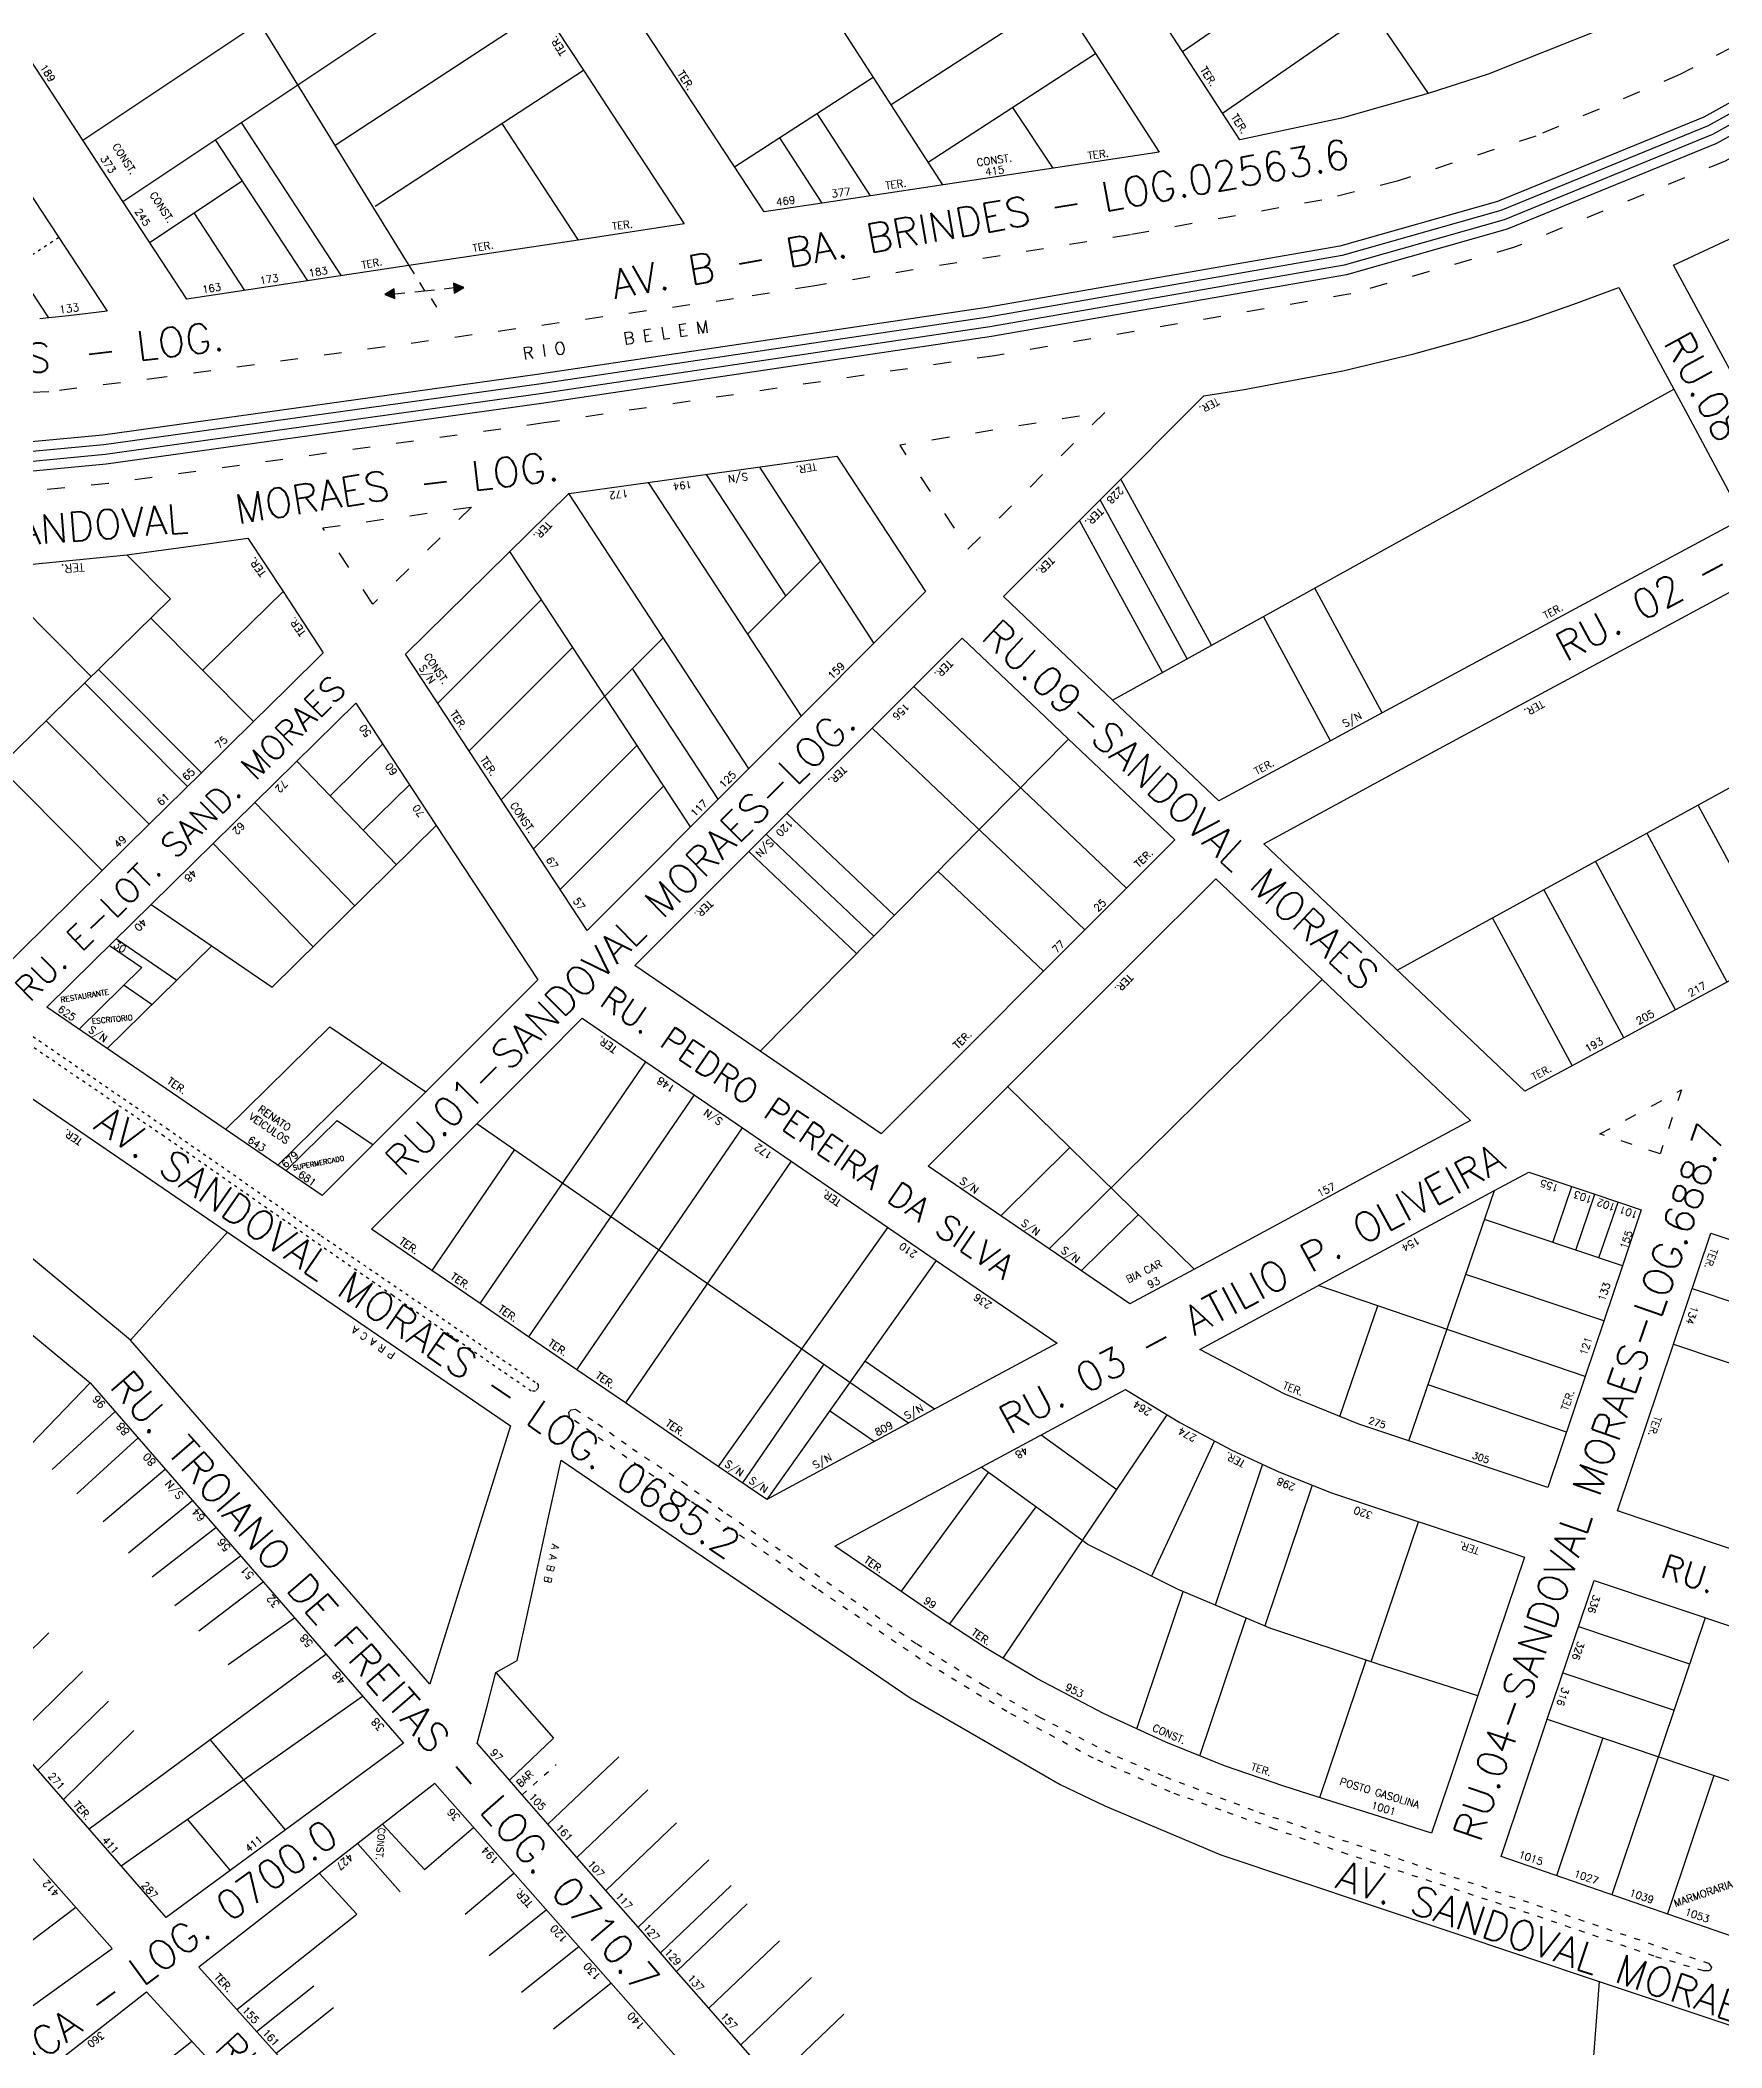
# Model space of a CAD drawing. Extents: x 714896 to 749292, y 8417558 to 8447149.
# Drawn here: x 740052.2 to 740396.4, y 8425195.8 to 8425606.8 of the extents above; entities that cross this region are included whole.
import ezdxf

# ---------------------------------------------------------------- set-up
doc = ezdxf.new("R2010")
doc.units = 0
doc.header["$MEASUREMENT"] = 0
doc.linetypes.add('ACAD_ISO03W100', pattern=[30, 12, -18])
for name, color, linetype in [('LOTE', 7, 'CONTINUOUS'), ('NUM-PORTA', 7, 'CONTINUOUS'), ('QUADRA', 6, 'CONTINUOUS'), ('REFERENCIA', 7, 'CONTINUOUS'), ('TEXTO', 7, 'CONTINUOUS'), ('TEXTODERUA', 3, 'CONTINUOUS')]:
    doc.layers.add(name, color=color, linetype=linetype)
doc.styles.add('ROMANS', font='ROMANS.SHX', dxfattribs={"height": 1.5})

msp = doc.modelspace()

# ---------------------------------------------------------------- hatches: boundary and pattern name
at = {"layer": 'LOTE'}
for points in [[(740122.75, 8425554.76), (740124.84, 8425553.89), (740124.69, 8425555.91)], [(740138.91, 8425556.18), (740136.82, 8425557.04), (740136.96, 8425555.03)]]:
    msp.add_hatch(color=7, dxfattribs=at).paths.add_polyline_path(points)

# ---------------------------------------------------------------- linework, layer by layer
at = {"layer": 'LOTE', "color": 7}
for p, q in [((740249.66, 8425722.74), (740336.33, 8425595.87, 513.72)), ((740286.03, 8425604.48, 513.72), (740347.41, 8425646.85, 513.72)), ((740294.18, 8425591.89, 513.72), (740355.58, 8425634.27, 513.72)), ((740251.21, 8425593.02, 512.49), (740259.47, 8425580.58, 512.71)), ((740127.7, 8425560.66, 514.1), (740128.77, 8425558.94, 514.1)), ((740129.84, 8425557.23, 514.1), (740130.91, 8425555.51, 514.1)), ((740124.88, 8425554.88, 514.1), (740126.89, 8425555.09, 514.1)), ((740128.9, 8425555.3, 514.1), (740130.91, 8425555.51, 514.1)), ((740130.91, 8425555.51, 514.1), (740132.93, 8425555.72, 514.1)), ((740132.25, 8425553.9, 514.1), (740133.32, 8425552.18, 514.1)), ((740134.94, 8425555.93, 514.1), (740136.95, 8425556.15, 514.1)), ((740035.23, 8425303.65, 514.77), (740062.44, 8425331.97, 515.38)), ((740054.7, 8425314.24, 515.07), (740067.57, 8425326.07, 515.19)), ((740059.7, 8425309.24, 515.04), (740072.27, 8425320.66, 515.19)), ((740065.15, 8425303.59, 515.01), (740077.83, 8425314.27, 515.19)), ((740070.31, 8425297.17, 514.97), (740083.39, 8425307.87, 515.19)), ((740075.16, 8425292.26, 514.95), (740088.18, 8425302.35, 515.19)), ((740079.81, 8425286.37, 514.92), (740093.26, 8425296.51, 515.19)), ((740084.7, 8425281.18, 514.9), (740097.87, 8425291.21, 515.19)), ((740090.73, 8425274.27, 514.87), (740104.29, 8425283.82, 515.19)), ((740054.02, 8425280.77, 514.69), (740039.62, 8425266.62, 514.27)), ((740062.26, 8425240.63, 514.27), (740110.71, 8425276.43, 515.19)), ((740060.92, 8425272.85, 514.69), (740046.52, 8425258.7, 514.27)), ((740066.18, 8425266.81, 514.69), (740051.78, 8425252.67, 514.27)), ((740068.83, 8425233.09, 514.27), (740118.19, 8425267.83, 515.19)), ((740071.4, 8425260.81, 514.69), (740057.01, 8425246.66, 514.27)), ((740102.42, 8425240.46, 514.47), (740087.01, 8425258.92, 514.69)), ((740091.14, 8425232.16, 514.47), (740082.39, 8425242.64, 514.6)), ((740122.38, 8425241.55, 524.12), (740130.92, 8425232.31, 524)), ((740130.92, 8425232.31, 524), (740140.89, 8425240.91, 527.21)), ((740125.94, 8425227.78, 523.29), (740117.24, 8425237.56, 524.09)), ((740117.03, 8425223.21, 514.32), (740109.4, 8425231.48, 524.07)), ((740139.19, 8425223.16, 523.94), (740149.14, 8425231.57, 527.21)), ((740036.08, 8425206.92), (740059.5, 8425224.59, 513.27)), ((740060.01, 8425178.95, 515.17), (740083.21, 8425197.09, 515.17))]:
    msp.add_line(p, q, dxfattribs=at)
at = {"layer": 'LOTE', "color": 7, "linetype": 'ACAD_ISO03W100', "ltscale": 0.1}
msp.add_line((740150.9, 8425247.62), (740157.84, 8425253.81), dxfattribs=at)
at = {"layer": 'LOTE', "color": 7, "linetype": 'ACAD_ISO03W100', "ltscale": 0.3}
for points in [[(740784.81, 8425886.38), (740760.74, 8425888.37), (740747.57, 8425887.49), (740733.57, 8425883.45), (740718.66, 8425874.76), (740641.66, 8425798.47), (740540.94, 8425697.74), (740476.1, 8425634.19), (740454.77, 8425617.08), (740431.53, 8425601.18), (740397.08, 8425582.04), (740353.8, 8425564.34), (740320.47, 8425554.88), (740247.56, 8425542.21), (740155.41, 8425528.44), (740066.22, 8425516.02), (740050.29, 8425514.51), (740030.83, 8425514.15), (740005.73, 8425516.08), (739984.78, 8425519.82), (739921.14, 8425534.18)], [(740406.41, 8425609.5), (740387.82, 8425599.78), (740358.36, 8425587.17), (740329.95, 8425577.94), (740314.57, 8425574.05), (740275.35, 8425566.98), (740210.36, 8425556.45), (740194.14, 8425553.82), (740077.62, 8425537.79), (740054.01, 8425534.83), (740033.43, 8425534.1)]]:
    msp.add_lwpolyline(points, dxfattribs=at)
at = {"layer": 'LOTE', "color": 7, "elevation": 512.71, "flags": 128}
for points in [[(740236.97, 8425577.18), (740173.33, 8425675.84)], [(740226.37, 8425593.6), (740260.63, 8425615.8)], [(740233.96, 8425581.84), (740268.22, 8425604.04)], [(740194.35, 8425580.84), (740222.74, 8425599.24)], [(740222.14, 8425574.94), (740211.26, 8425591.8)], [(740212.25, 8425573.44), (740203.6, 8425586.84)]]:
    msp.add_lwpolyline(points, dxfattribs=at)
at = {"layer": 'LOTE', "color": 7, "linetype": 'CONTINUOUS', "flags": 128}
for points, elevation in [([(740065.8, 8425661.17), (740127.7, 8425560.66)], 514.1), ([(740060.96, 8425586.32), (740138.72, 8425638.26)], 514.1), ([(740069.16, 8425573.76), (740146.95, 8425625.72)], 514.1), ([(740112.59, 8425585.33), (740155.18, 8425613.18)], 514.1), ([(740120.82, 8425572.79), (740163.41, 8425600.64)], 514.1), ([(740088.07, 8425586.39), (740106.93, 8425557.52)], 514.1), ([(740093.36, 8425589.93), (740113.86, 8425558.57)], 514.1), ([(740146.73, 8425589.73), (740162.31, 8425565.89)], 514.1), ([(740074.63, 8425565.39), (740093.54, 8425578.02)], 514.1), ([(740053.99, 8425549.94), (740039.33, 8425572.17)], 510.27), ([(740083.71, 8425571.45), (740094.08, 8425555.58)], 514.1), ([(740271.7, 8425471.73), (740386.58, 8425535.33)], 514.1), ([(740291.99, 8425482.96), (740273.41, 8425516.95)], 514.1), ([(740286.95, 8425480.17), (740269.17, 8425512.7)], 514.1), ([(740281.92, 8425477.38), (740264.93, 8425508.46)], 514.1), ([(740326.86, 8425469.08), (740313.09, 8425494.64)], 514.1), ([(740316.3, 8425463.38), (740302.59, 8425488.83)], 514.1), ([(740274.55, 8425433.18), (740231.01, 8425474.49)], 514.1), ([(740329.96, 8425416.45), (740423.1, 8425467.55)], 514.1), ([(740111.55, 8425452.13), (740122.34, 8425462.75)], 514.1), ([(740199.58, 8425399.85), (740262.68, 8425463.74)], 514.1), ([(740266.07, 8425424.69), (740222.53, 8425466)], 514.1), ([(740104.73, 8425459.19), (740125.17, 8425438.02)], 514.1), ([(740118.36, 8425445.08), (740127.82, 8425454.39)], 514.1), ([(740096.18, 8425450.77), (740116.62, 8425429.6)], 514.1), ([(740227.06, 8425427.63), (740205.05, 8425448.5)], 514.1), ([(740408.05, 8425419.68), (740391.66, 8425450.09)], 514.1), ([(740087.63, 8425442.35), (740108.07, 8425421.18)], 514.1), ([(740099.71, 8425412.96), (740133.31, 8425446.03)], 514.1), ([(740222.82, 8425423.38), (740200.81, 8425444.26)], 514.1), ([(740397.49, 8425413.99), (740381.1, 8425444.4)], 514.1), ([(740219.31, 8425419.82), (740197.28, 8425440.72)], 514.1), ([(740386.92, 8425408.29), (740370.54, 8425438.71)], 514.1), ([(740257.59, 8425416.2), (740235.98, 8425436.7)], 514.1), ([(740074.97, 8425429.88), (740099.71, 8425412.96)], 514.1), ([(740376.36, 8425402.6), (740360.01, 8425432.94)], 514.1), ([(740365.76, 8425396.89), (740349.46, 8425427.15)], 514.1), ([(740067.84, 8425422.87), (740080.22, 8425414.4)], 514.1), ([(740065.97, 8425400.37), (740087.35, 8425421.42)], 514.1), ([(740066.42, 8425421.47), (740073.02, 8425416.95)], 514.1), ([(740060.34, 8425404.47), (740073.02, 8425416.95)], 514.1), ([(740069.39, 8425413.38), (740075.17, 8425409.42)], 514.1), ([(740258.72, 8425359.4), (740314.58, 8425414.5)], 514.1), ([(740090.15, 8425383.83), (740111.48, 8425404.84)], 514.1), ([(740111.48, 8425404.84), (740131.16, 8425391.51)], 514.1), ([(740100.88, 8425376.49), (740122.26, 8425397.54)], 514.1), ([(740142.29, 8425348.17), (740176.19, 8425397.67)], 514.1), ([(740186.1, 8425390.9), (740152.2, 8425341.39)], 514.1), ([(740288.43, 8425355.22), (740250.23, 8425392.59)], 514.1), ([(740102.53, 8425375.36), (740113.01, 8425385.68)], 514.1), ([(740113.01, 8425385.68), (740120.36, 8425380.7)], 514.1), ([(740229.97, 8425323.72), (740141.6, 8425384.99)], 514.1), ([(740162.1, 8425334.62), (740196, 8425384.12)], 514.1), ([(740149.34, 8425379.69), (740132.39, 8425354.94)], 514.1), ([(740205.91, 8425377.35), (740172.01, 8425327.84)], 514.1), ([(740248.82, 8425366.17), (740262.97, 8425380.13)], 514.1), ([(740332.37, 8425320.06), (740349.9, 8425371.31)], 514.1), ([(740361.79, 8425360.7), (740365.71, 8425372.16)], 514.1), ([(740366.53, 8425359.11), (740370.45, 8425370.57)], 514.1), ([(740371.27, 8425357.52), (740375.19, 8425368.97)], 514.1), ([(740265.32, 8425354.88), (740277, 8425366.4)], 514.1), ([(740376.07, 8425355.9), (740347.81, 8425365.39)], 514.1), ([(740225.72, 8425363.8), (740191.02, 8425314.84)], 514.1), ([(740235.62, 8425357.02), (740200.92, 8425308.07)], 514.1), ([(740368.46, 8425333.26), (740313.81, 8425351.86)], 514.1), ([(740372.28, 8425344.63), (740344.02, 8425354.12)], 514.1), ([(740318.24, 8425325.08), (740325.98, 8425347.71)], 514.1), ([(740390.32, 8425351.23), (740418.76, 8425341.68)], 514.1), ([(740386.5, 8425339.86), (740414.94, 8425330.31)], 514.1), ([(740212.61, 8425335.76), (740195.97, 8425311.45)], 514.1), ([(740235.25, 8425326.57), (740220.98, 8425336.37)], 514.1), ([(740364.63, 8425321.88), (740336.29, 8425331.53)], 514.1), ([(740222.93, 8425319.92), (740213.78, 8425326.21)], 514.1), ([(740249.31, 8425275.57), (740282.92, 8425325.4)], 514.1), ([(740257.11, 8425321.3), (740272.6, 8425310.11)], 514.1), ([(740292.57, 8425320.08), (740279.69, 8425292.38)], 514.1), ([(740346.47, 8425267.86), (740326.04, 8425274.38), (740304.09, 8425281.67), (740285.17, 8425289.66), (740266.67, 8425298.84), (740244.79, 8425314.66)], 514.1), ([(740302.43, 8425315.28), (740292.74, 8425286.46)], 514.1), ([(740246.27, 8425313.59), (740228.43, 8425289.3)], 514.1), ([(740312.57, 8425311.02), (740302.88, 8425282.18)], 514.1), ([(740255.99, 8425306.56), (740238.37, 8425282.59)], 514.1), ([(740324.66, 8425274.84), (740334.31, 8425303.53)], 514.1), ([(740276.7, 8425261.1), (740286.16, 8425289.24)], 514.1), ([(740289.6, 8425255.58), (740299.08, 8425283.79)], 514.1), ([(740367.06, 8425282.04), (740389.81, 8425274.4)], 514.1), ([(740393, 8425283.88), (740373.93, 8425227.14)], 514.1), ([(740314.16, 8425247.05), (740323.61, 8425275.16)], 514.1), ([(740363.87, 8425272.56), (740386.63, 8425264.92)], 514.1), ([(740360.69, 8425263.08), (740406.18, 8425247.75)], 514.1), ([(740372.06, 8425259.25), (740362.58, 8425231.05)], 514.1), ([(740394.8, 8425251.58), (740385.27, 8425223.23)], 514.1), ([(740092.51, 8425203.65), (740117.03, 8425223.21)], 514.32), ([(740144.1, 8425214.7), (740155.82, 8425224.05)], 527.21), ([(740150.73, 8425207.22), (740162.46, 8425216.57)], 527.21), ([(740096.51, 8425199.18), (740108.24, 8425208.54)], 514.32), ([(740157.31, 8425199.68), (740169.03, 8425209.03)], 527.21), ([(740100.52, 8425194.71), (740112.25, 8425204.07)], 514.32)]:
    msp.add_lwpolyline(points, dxfattribs=dict(at, elevation=elevation))
at = {"layer": 'LOTE', "color": 7, "linetype": 'ACAD_ISO03W100', "ltscale": 0.05, "elevation": 510.27}
msp.add_lwpolyline([(740056.06, 8425566.39), (740047.03, 8425560.48)], dxfattribs=at)
at = {"layer": 'LOTE', "color": 7, "elevation": 514.1}
for points in [[(740124.84, 8425553.89), (740124.69, 8425555.91), (740122.75, 8425554.76), (740124.84, 8425553.89)], [(740136.82, 8425557.04), (740136.96, 8425555.03), (740138.91, 8425556.18), (740136.82, 8425557.04)]]:
    msp.add_lwpolyline(points, close=True, dxfattribs=at)
at = {"layer": 'LOTE', "color": 7, "linetype": 'ACAD_ISO03W100', "ltscale": 0.3, "elevation": 514.1, "flags": 128}
msp.add_lwpolyline([(740242.12, 8425502.59), (740270.18, 8425530.69), (740228.15, 8425523.87), (740242.12, 8425502.59)], dxfattribs=at)
at = {"layer": 'LOTE', "color": 7, "elevation": 514.1}
for points in [[(740176.64, 8425516.25), (740208.01, 8425468.45)], [(740188.53, 8425517.91), (740204.86, 8425493.02)], [(740199.42, 8425519.42), (740222.86, 8425483.31)], [(740197.36, 8425457.59), (740160.41, 8425513.99)], [(740185.36, 8425445.77), (740148.36, 8425502.14)], [(740197.03, 8425485.18), (740211.95, 8425500.12)], [(740133.61, 8425471.1), (740154.81, 8425492.32)], [(740146.6, 8425451.3), (740179.74, 8425484.48)], [(740140.02, 8425461.33), (740161.22, 8425482.56)], [(740191.01, 8425451.43), (740173.47, 8425478.2)], [(740153.18, 8425441.27), (740174.39, 8425462.49)], [(740158.67, 8425432.91), (740179.87, 8425454.13)]]:
    msp.add_lwpolyline(points, dxfattribs=at)
at = {"layer": 'LOTE', "color": 7, "linetype": 'ACAD_ISO03W100', "ltscale": 0.3}
msp.add_lwpolyline([(740140.48, 8425511.22), (740120.31, 8425491.36), (740110.05, 8425506.98), (740140.48, 8425511.22)], close=True, dxfattribs=at)
at = {"layer": 'LOTE', "color": 7}
for points in [[(740064.93, 8425436.85), (740000.52, 8425501.69)], [(740078.91, 8425492.43), (740069.97, 8425501.42)], [(740062.68, 8425476.53), (740040.07, 8425499.29)], [(740019.21, 8425433.93), (740078.91, 8425492.43)], [(740085.49, 8425477.82), (740101.93, 8425493.91)], [(740095.91, 8425467.34), (740074.89, 8425488.49)], [(740082.37, 8425454.01), (740061.35, 8425475.16)], [(740085.22, 8425456.81), (740064.2, 8425477.97)], [(740074.53, 8425446.29), (740053.48, 8425467.48)], [(740145.47, 8425272.68), (740157.26, 8425259.21)], [(740148.27, 8425250.63), (740157.26, 8425259.21)], [(740156.16, 8425241.6), (740170.64, 8425255.42)], [(740162.08, 8425234.82), (740176.57, 8425248.64)], [(740168.01, 8425228.04), (740182.49, 8425241.86)], [(740174.59, 8425220.51), (740189.07, 8425234.33)], [(740179.19, 8425215.24), (740193.67, 8425229.06)], [(740182.48, 8425211.47), (740196.96, 8425225.29)], [(740189.06, 8425203.94), (740203.54, 8425217.76)], [(740195.64, 8425196.41), (740210.12, 8425210.23)], [(740371.3, 8425209.38), (740365.44, 8425131.98)], [(740202.22, 8425188.88), (740216.7, 8425202.7)]]:
    msp.add_lwpolyline(points, dxfattribs=at)
at = {"layer": 'LOTE', "color": 7, "linetype": 'ACAD_ISO03W100', "ltscale": 0.05, "elevation": 514.6}
msp.add_lwpolyline([(740152.72, 8425330.24), (740135.92, 8425341.83), (740124.4, 8425349.8), (740102.32, 8425365.12), (740077.53, 8425382.44), (740046.67, 8425403.46), (740046.27, 8425404.31), (740046.38, 8425405.14), (740047.04, 8425405.41), (740078.23, 8425383.99), (740109.74, 8425362.07), (740153.86, 8425331.89), (740154.17, 8425331.54), (740154.14, 8425330.88), (740153.6, 8425330.26), (740152.72, 8425330.24)], close=True, dxfattribs=at)
at = {"layer": 'LOTE', "color": 7, "linetype": 'ACAD_ISO03W100', "ltscale": 0.2, "elevation": 514.1}
msp.add_lwpolyline([(740371.42, 8425382.9), (740388.18, 8425391.93), (740383.78, 8425378.85), (740371.42, 8425382.9)], close=True, dxfattribs=at)
at = {"layer": 'LOTE', "color": 7, "linetype": 'CONTINUOUS', "flags": 128}
msp.add_lwpolyline([(740090.56, 8425362.78), (740070.69, 8425340.72)], dxfattribs=at)
at = {"layer": 'LOTE', "color": 7, "linetype": 'ACAD_ISO03W100', "ltscale": 0.1, "elevation": 516.57}
msp.add_lwpolyline([(740392.67, 8425211.56), (740382.53, 8425214.58), (740357.01, 8425223.32), (740328.46, 8425232.63), (740319.71, 8425235.47), (740304.88, 8425240.6), (740293.92, 8425244.46), (740283.53, 8425248.2), (740267.8, 8425255.09), (740250.05, 8425264.66), (740232.35, 8425275.38), (740211.15, 8425289.81), (740185.26, 8425307.76), (740174.75, 8425314.85), (740160.59, 8425324.98), (740160.41, 8425325.94), (740160.92, 8425326.42), (740161.79, 8425326.53), (740166.33, 8425323.59), (740173.44, 8425318.47), (740183.71, 8425311.67), (740192.78, 8425305.12), (740208.28, 8425294.59), (740231.63, 8425278.53), (740245.39, 8425270), (740256.75, 8425263.49), (740272.65, 8425255.44), (740282.54, 8425251.28), (740301.69, 8425244.02), (740347.21, 8425228.89), (740393.65, 8425213.14), (740394.29, 8425212.33), (740394.07, 8425211.82), (740393.65, 8425211.56), (740392.67, 8425211.56)], close=True, dxfattribs=at)
at = {"layer": 'QUADRA', "color": 6, "linetype": 'CONTINUOUS'}
for points, elevation in [([(740212.25, 8425573.44), (740200.38, 8425571.65), (740126.07, 8425684.87), (740127.6, 8425685.73), (740129.03, 8425687.36), (740129.73, 8425689.22), (740129.66, 8425691.7), (740187.72, 8425706.77), (740188.7, 8425705.71), (740192.62, 8425703.09), (740196.94, 8425701.49), (740201.11, 8425700.92), (740205.49, 8425701.28), (740281.23, 8425583.87), (740212.25, 8425573.44)], 512.71), ([(740109.96, 8425370.28), (740065.97, 8425400.37), (740053.59, 8425408.84), (740063.1, 8425418.2), (740074.97, 8425429.88), (740096.18, 8425450.77), (740116.85, 8425471.11), (740133.31, 8425446.03), (740154.05, 8425414.43), (740132.71, 8425393.06), (740109.96, 8425370.28)], 514.1)]:
    msp.add_lwpolyline(points, close=True, dxfattribs=dict(at, elevation=elevation))
at = {"layer": 'QUADRA', "linetype": 'CONTINUOUS', "elevation": 514.1}
for points in [[(740521.18, 8425573.79), (740507.97, 8425566.67), (740477.23, 8425550.1), (740450.4, 8425535.65), (740429.77, 8425524.53), (740411.37, 8425514.62), (740401.27, 8425533.37), (740397.14, 8425541.03), (740386.52, 8425560.75), (740409.44, 8425571.44), (740423.92, 8425579.19), (740436.4, 8425586.55), (740448.41, 8425594.25), (740458.61, 8425601.31), (740468.31, 8425608.5), (740480.93, 8425618.61), (740494.62, 8425630.63), (740502.08, 8425614.66), (740508.48, 8425600.97), (740521.18, 8425573.79)], [(740400.81, 8425508.92), (740376.88, 8425496.03), (740326.86, 8425469.08), (740316.3, 8425463.38), (740293.46, 8425451.08), (740271.7, 8425471.73), (740260.98, 8425481.89), (740249.39, 8425492.89), (740269.17, 8425512.7), (740290.42, 8425533.97), (740298.63, 8425535.3), (740318.86, 8425539.14), (740333.39, 8425542.62), (740345.2, 8425545.9), (740356.74, 8425549.5), (740365.93, 8425552.67), (740375.34, 8425556.19), (740386.58, 8425535.33), (740390.86, 8425527.38), (740400.81, 8425508.92)], [(740439.71, 8425436.74), (740421.63, 8425426.99), (740403.05, 8425416.98), (740386.92, 8425408.29), (740366.36, 8425397.21), (740356.08, 8425391.67), (740338.61, 8425408.24), (740321.72, 8425424.27), (740302.7, 8425442.32), (740329.12, 8425456.66), (740355.1, 8425470.66), (740384.63, 8425486.58), (740406.5, 8425498.36), (740423.1, 8425467.55), (740432.82, 8425449.53), (740439.71, 8425436.74)], [(740224.34, 8425382.91), (740199.58, 8425399.85), (740186.61, 8425408.72), (740173.96, 8425417.37), (740197.28, 8425440.72), (740222.53, 8425466), (740240.9, 8425484.4), (740256.53, 8425469.57), (740262.68, 8425463.74), (740284.45, 8425443.09), (740274.55, 8425433.18), (740257.59, 8425416.2), (740242.63, 8425401.23), (740224.34, 8425382.91)], [(740275.23, 8425348.11), (740258.72, 8425359.4), (740233.96, 8425376.33), (740254.24, 8425396.6), (740276.41, 8425418.76), (740292.82, 8425435.15), (740314.58, 8425414.5), (740329.88, 8425399.98), (740344.96, 8425385.68), (740324.21, 8425374.5), (740299.38, 8425361.12), (740275.23, 8425348.11)], [(740200.92, 8425308.07), (740191.02, 8425314.84), (740183.52, 8425319.97), (740172.01, 8425327.84), (740162.1, 8425334.62), (740152.2, 8425341.39), (740142.29, 8425348.17), (740132.39, 8425354.94), (740120.03, 8425363.39), (740131.97, 8425375.34), (740141.6, 8425384.99), (740155.01, 8425398.4), (740163.17, 8425406.58), (740176.19, 8425397.67), (740186.1, 8425390.9), (740196, 8425384.12), (740205.91, 8425377.35), (740235.62, 8425357.02), (740260.37, 8425340.1), (740247.3, 8425333.06), (740230.41, 8425323.96), (740220.78, 8425318.76), (740200.92, 8425308.07)], [(740360.81, 8425310.51), (740332.37, 8425320.06), (740322.14, 8425323.5), (740306.85, 8425329.68), (740289.58, 8425338.8), (740318.66, 8425354.47), (740349.9, 8425371.31), (740356.94, 8425375.1), (740370.45, 8425370.57), (740379.93, 8425367.38), (740376.07, 8425355.9), (740368.46, 8425333.26), (740360.81, 8425310.51)], [(740511.54, 8425259.89), (740483.1, 8425269.44), (740448.97, 8425280.9), (740437.59, 8425284.72), (740403.47, 8425296.18), (740375.03, 8425305.73), (740386.5, 8425339.86), (740394.15, 8425362.61), (740425.12, 8425352.21), (740463.7, 8425339.25), (740502.22, 8425326.31), (740530.65, 8425316.76), (740521.09, 8425288.33), (740511.54, 8425259.89)], [(740337.02, 8425239.75), (740326.36, 8425243.15), (740316.59, 8425246.27), (740306.74, 8425249.42), (740294.64, 8425253.56), (740282.63, 8425258.37), (740269.87, 8425264.24), (740256.22, 8425271.45), (740245.74, 8425277.71), (740236.04, 8425284.08), (740222.78, 8425293.13), (740214.86, 8425298.53), (740230.62, 8425307.03), (740250.55, 8425317.77), (740274.38, 8425330.61), (740285.5, 8425323.83), (740296.11, 8425318.2), (740305.73, 8425313.75), (740316.54, 8425309.43), (740326.99, 8425305.94), (740337.56, 8425302.5), (740347.43, 8425299.18), (740356.03, 8425296.29), (740350.64, 8425280.28), (740345.75, 8425265.71), (740341.14, 8425252), (740337.02, 8425239.75)], [(740487.37, 8425188), (740441.99, 8425203.66), (740407.96, 8425215.4), (740396.62, 8425219.31), (740351.24, 8425234.97), (740360.69, 8425263.08), (740370.25, 8425291.52), (740415.75, 8425276.24), (740427.09, 8425272.32), (740506.76, 8425245.67), (740496.93, 8425216.44), (740487.37, 8425188)]]:
    msp.add_lwpolyline(points, close=True, dxfattribs=at)
at = {"layer": 'QUADRA', "color": 6, "linetype": 'CONTINUOUS'}
for points, elevation in [([(740371.93, 8425609.12), (740348.58, 8425599.86), (740336.33, 8425595.87), (740318.58, 8425590.85), (740297.75, 8425586.37), (740297.75, 8425586.37), (740294.18, 8425591.89), (740286.03, 8425604.48), (740277.88, 8425617.07)], 513.72), ([(740155.18, 8425613.18), (740163.41, 8425600.64), (740169.16, 8425591.88), (740176.4, 8425580.85), (740184.06, 8425569.18), (740162.31, 8425565.89), (740144.57, 8425563.21), (740127.7, 8425560.66), (740111.88, 8425558.27), (740094.85, 8425555.69), (740082.22, 8425553.78), (740082.22, 8425553.78), (740069.16, 8425573.76), (740060.96, 8425586.32), (740052.75, 8425598.87), (740044.55, 8425611.43)], 514.1)]:
    msp.add_lwpolyline(points, dxfattribs=dict(at, elevation=elevation))
at = {"layer": 'QUADRA', "color": 6, "elevation": 510.27}
msp.add_lwpolyline([(740048.4, 8425578.11), (740052.37, 8425572.03), (740056.06, 8425566.39), (740059.93, 8425560.46), (740065.91, 8425551.32), (740058, 8425550.4), (740053.99, 8425549.94), (740052.19, 8425549.73)], dxfattribs=at)
at = {"layer": 'QUADRA', "color": 6, "elevation": 514.1}
msp.add_lwpolyline([(740164.16, 8425424.55), (740127.02, 8425481.13), (740160.41, 8425513.99), (740215.27, 8425521.63), (740233.46, 8425493.92), (740164.16, 8425424.55)], close=True, dxfattribs=at)
at = {"layer": 'QUADRA', "color": 6}
for points in [[(740049.97, 8425499.49), (740063.05, 8425500.75), (740069.97, 8425501.42), (740083.53, 8425503.31), (740094.73, 8425504.87), (740101.93, 8425493.91), (740110.16, 8425481.37), (740102.78, 8425474.1), (740095.91, 8425467.34), (740085.22, 8425456.81), (740074.53, 8425446.29), (740064.93, 8425436.85), (740053.36, 8425425.46), (740043.55, 8425415.8)], [(740202.22, 8425188.88), (740195.64, 8425196.41), (740189.06, 8425203.94), (740182.48, 8425211.47), (740179.19, 8425215.24), (740174.59, 8425220.51), (740168.01, 8425228.04), (740162.08, 8425234.82), (740156.16, 8425241.6), (740150.9, 8425247.62), (740148.27, 8425250.63), (740141.69, 8425258.16), (740143.68, 8425265.78), (740145.47, 8425272.68), (740149.84, 8425275.11), (740152.7, 8425288.1), (740156.29, 8425304.46), (740158.85, 8425316.09), (740179.05, 8425302.34), (740207.75, 8425282.8), (740230.31, 8425267.44), (740261.01, 8425249.75), (740270.12, 8425245.35), (740293.84, 8425235.32), (740371.3, 8425209.38), (740401.5, 8425199.27)]]:
    msp.add_lwpolyline(points, dxfattribs=at)
for points in [[(740070.69, 8425340.72), (740024.08, 8425379.43), (740024.08, 8425379.43), (740041.03, 8425396.64), (740148.49, 8425323.17), (740136.14, 8425283.62), (740131.97, 8425270.24), (740070.69, 8425340.72)], [(739969.14, 8425326.69), (739927.28, 8425286.51), (740018.65, 8425181.43), (740066.94, 8425216.18), (739969.14, 8425326.69)], [(740164.49, 8425123.34), (740210.18, 8425162.54), (740132.97, 8425249.91), (740084.73, 8425212.33), (740164.49, 8425123.34)], [(740155.36, 8425116.31), (740111.27, 8425076.57), (740028.33, 8425171.6), (740073.97, 8425207.3), (740092.74, 8425186.83), (740155.36, 8425116.31)]]:
    msp.add_lwpolyline(points, close=True, dxfattribs=at)
at = {"layer": 'QUADRA', "color": 6, "linetype": 'CONTINUOUS'}
msp.add_lwpolyline([(739977.96, 8425337.41), (740016.12, 8425370.29), (740062.44, 8425331.97), (740126.56, 8425258.2), (740078.03, 8425222.53), (739977.96, 8425337.41)], close=True, dxfattribs=at)
at = {"layer": 'REFERENCIA', "color": 4}
for points in [[(740785.62, 8425896.35), (740760.82, 8425898.4), (740745.83, 8425897.4), (740729.61, 8425892.71), (740712.53, 8425882.76), (740634.61, 8425805.55), (740533.91, 8425704.84), (740469.45, 8425641.68), (740448.81, 8425625.11), (740426.27, 8425609.69), (740392.74, 8425591.07), (740350.53, 8425573.8), (740318.24, 8425564.65), (740245.96, 8425552.09), (740153.98, 8425538.34), (740065.06, 8425525.95), (740049.72, 8425524.5), (740031.13, 8425524.15), (740006.99, 8425526.01), (739986.75, 8425529.62), (739923.34, 8425543.94)], [(740785.29, 8425892.36), (740760.79, 8425894.39), (740746.53, 8425893.44), (740731.19, 8425889.01), (740714.98, 8425879.56), (740637.43, 8425802.72), (740536.72, 8425702), (740472.11, 8425638.69), (740451.19, 8425621.9), (740428.37, 8425606.29), (740394.47, 8425587.46), (740351.84, 8425570.02), (740319.13, 8425560.74), (740246.6, 8425548.14), (740154.55, 8425534.38), (740065.52, 8425521.98), (740049.95, 8425520.5), (740031.01, 8425520.15), (740006.49, 8425522.04), (739985.96, 8425525.7), (739922.46, 8425540.03)], [(740785.45, 8425894.35), (740760.8, 8425896.4), (740746.18, 8425895.42), (740730.4, 8425890.86), (740713.76, 8425881.16), (740636.02, 8425804.14), (740535.32, 8425703.42), (740470.78, 8425640.19), (740450, 8425623.51), (740427.32, 8425607.99), (740393.61, 8425589.27), (740351.18, 8425571.91), (740318.68, 8425562.69), (740246.28, 8425550.11), (740154.27, 8425536.36), (740065.29, 8425523.97), (740049.83, 8425522.5), (740031.07, 8425522.15), (740006.74, 8425524.03), (739986.36, 8425527.66), (739922.9, 8425541.99)], [(740785.13, 8425890.37), (740760.77, 8425892.38), (740746.88, 8425891.46), (740731.99, 8425887.15), (740716.21, 8425877.96), (740638.84, 8425801.3), (740538.13, 8425700.58), (740473.44, 8425637.19), (740452.38, 8425620.29), (740429.42, 8425604.58), (740395.34, 8425585.66), (740352.49, 8425568.12), (740319.57, 8425558.79), (740246.92, 8425546.16), (740154.84, 8425532.4), (740065.76, 8425519.99), (740050.06, 8425518.51), (740030.95, 8425518.15), (740006.23, 8425520.06), (739985.57, 8425523.74), (739922.02, 8425538.08)]]:
    msp.add_lwpolyline(points, dxfattribs=at)

# ---------------------------------------------------------------- texts
at = {"layer": 'NUM-PORTA', "style": 'ROMANS'}
for s, height, rotation, p in [('189', 1.493, 303.1004, (740052.11, 8425601.27)), ('373', 1.491, 303.1175, (740064.48, 8425582.57)), ('415', 1.528, 7.909, (740245.75, 8425579.04)), ('469', 1.528, 7.909, (740202.97, 8425572.87)), ('377', 1.528, 7.909, (740214.3, 8425574.58)), ('245', 1.491, 303.1175, (740071.53, 8425571.77)), ('173', 1.508, 9.299, (740097.28, 8425556.82)), ('183', 1.508, 9.299, (740107.33, 8425558.34)), ('163', 1.508, 9.299, (740085.52, 8425554.96)), ('228', 1.5, 224.9497, (740273.1, 8425515.52, 2570.51)), ('S/N', 1.5, 304.0777, (740129.66, 8425478.32, 1028.21)), ('156', 1.5, 224.5483, (740229.28, 8425471.25, 2056.41)), ('S/N', 1.5, 28.4208, (740319.27, 8425466.08, 2056.41)), ('120', 1.5, 224.5483, (740205.43, 8425447.37, 2056.41)), ('S/N', 1.5, 224.5483, (740201.46, 8425443.39, 2056.41)), ('67', 1.5, 304.0777, (740155.67, 8425439.02, 1028.21)), ('57', 1.5, 304.0777, (740161.18, 8425430.63, 1028.21)), ('25', 1.5, 44.5483, (740268.73, 8425428.29, 2056.41)), ('77', 1.5, 44.5483, (740260.25, 8425419.8, 2056.41)), ('217', 1.5, 28.4208, (740390.02, 8425410.96, 2056.41)), ('205', 1.5, 28.4208, (740379.38, 8425405.23, 2056.41)), ('193', 1.5, 28.4208, (740368.89, 8425399.58, 2056.41)), ('148', 1.5, 145.3441, (740182.31, 8425392.5, 1028.21)), ('S/N', 1.5, 145.3441, (740192.1, 8425385.8, 1028.21)), ('643', 1.5, 325.6289, (740094.55, 8425381.34, 1028.21)), ('172', 1.5, 145.3441, (740202.25, 8425378.86, 1028.21)), ('679', 1.5, 43.1483, (740102.46, 8425375.8, 1028.21)), ('681', 1.5, 325.6289, (740104.88, 8425374.28, 1028.21)), ('S/N', 1.5, 324.088, (740240.24, 8425372.98, 514.1)), ('157', 1.5, 26.4785, (740314.04, 8425369.94, 2056.41)), ('155', 1.5, 161.1242, (740363.18, 8425372.39, 2056.41)), ('103', 1.5, 161.1242, (740370.07, 8425370.08, 2056.41)), ('102', 1.5, 161.1242, (740374.81, 8425368.48, 2056.41)), ('S/N', 1.5, 324.088, (740252.84, 8425364.36, 514.1)), ('101', 1.5, 161.1242, (740379.38, 8425366.95, 2056.41)), ('210', 1.5, 145.3441, (740231.88, 8425358.59, 1028.21)), ('154', 1.5, 209.1767, (740334.08, 8425361.94)), ('155', 1.5, 71.1242, (740376.95, 8425359.16, 2056.41)), ('S/N', 1.5, 324.088, (740261.01, 8425358.77, 514.1)), ('93', 1.5, 26.4785, (740279.32, 8425351.23, 2056.41)), ('133', 1.5, 71.1242, (740372.42, 8425348.54, 2056.41)), ('236', 1.5, 145.3441, (740247.14, 8425348.16, 1028.21)), ('134', 1.5, 251.1242, (740390.23, 8425347.85, 2056.41)), ('121', 1.5, 71.1242, (740368.68, 8425337.4, 2056.41)), ('S/N', 1.5, 28.6358, (740229.57, 8425324.39, 1028.21)), ('264', 1.5, 147.0923, (740279.83, 8425326.32, 1028.21)), ('809', 1.5, 28.6358, (740223.57, 8425321.01, 1028.21)), ('274', 1.5, 150.9356, (740289.05, 8425321.06, 1028.21)), ('S/N', 1.5, 325.6289, (740192.18, 8425315.01, 1028.21)), ('S/N', 1.5, 28.6358, (740210.83, 8425314.29, 1028.21)), ('48', 1.5, 210.3912, (740253.84, 8425318.94, 1028.21)), ('S/N', 1.5, 325.6289, (740197.13, 8425311.62, 1028.21)), ('298', 1.5, 157.7162, (740309.29, 8425311.16, 1028.21)), ('320', 1.5, 161.0877, (740325.06, 8425305.41, 1028.21)), ('99', 1.5, 325.0531, (740232.87, 8425287.04, 1028.21)), ('336', 1.5, 251.1242, (740370.15, 8425288.72)), ('326', 1.5, 251.1242, (740366.94, 8425279.16)), ('953', 1.5, 333.2626, (740261.87, 8425269.2, 1028.21)), ('316', 1.5, 251.1242, (740363.79, 8425269.77)), ('1001', 1.5, 343.1527, (740324.51, 8425244.86, 1028.21)), ('1015', 1.5, 341.1242, (740354.65, 8425234.81, 1028.21)), ('1027', 1.5, 341.1242, (740365.99, 8425230.9, 1028.21)), ('1039', 1.5, 341.1242, (740377.34, 8425226.98, 1028.21)), ('1053', 1.5, 341.1242, (740388.69, 8425223.07, 1028.21))]:
    msp.add_text(s, height=height, rotation=rotation, dxfattribs=at).set_placement(p)
at = {"layer": 'NUM-PORTA', "color": 7, "style": 'ROMANS'}
for s, height, rotation, p in [('133', 1.603, 7.8808, (740056.21, 8425550.81, 510.27)), ('194', 1.5, 187.8355, (740185.48, 8425516.65, 1028.21)), ('S/N', 1.5, 187.8355, (740196.97, 8425518.25, 1028.21)), ('172', 1.5, 187.8355, (740172.43, 8425514.83, 1028.21)), ('159', 1.5, 44.77, (740214.33, 8425475.84, 1028.21)), ('75', 1.501, 42.5413, (740088.84, 8425461.66)), ('50', 1.5, 125.5975, (740120.12, 8425464.83)), ('60', 1.5, 125.5975, (740125.45, 8425456.96)), ('65', 1.501, 42.5413, (740082.16, 8425455.09)), ('72', 1.5, 225.7204, (740101.96, 8425455.48, 1028.21)), ('125', 1.5, 44.77, (740192.09, 8425453.58, 1028.21)), ('61', 1.501, 42.5413, (740076.97, 8425449.98)), ('117', 1.5, 44.77, (740186.21, 8425447.7, 1028.21)), ('62', 1.5, 225.7204, (740093.22, 8425446.88, 1028.21)), ('70', 1.5, 125.5975, (740131.04, 8425448.43)), ('49', 1.501, 42.5413, (740068.15, 8425441.3)), ('48', 1.5, 225.7204, (740083.39, 8425437.2, 1028.21)), ('40', 1.5, 225.7204, (740073.16, 8425427.13, 1028.21)), ('30', 1.5, 326.4043, (740067.05, 8425421.29, 1028.21)), ('625', 1.5, 325.6289, (740055.69, 8425408.11, 1028.21)), ('S/N', 1.5, 325.6289, (740061.94, 8425403.9, 1028.21)), ('96', 1.575, 131.6068, (740065.75, 8425327.58)), ('88', 1.584, 131.2954, (740070.64, 8425321.99)), ('275', 1.387, 341.1649, (740323.97, 8425323.7, -37.83)), ('80', 1.584, 131.2954, (740076.07, 8425315.75)), ('305', 1.387, 341.1649, (740345.18, 8425316.57, -37.83)), ('S/N', 1.582, 131.2431, (740081.71, 8425309)), ('64', 1.59, 131.1255, (740086.14, 8425304.4)), ('56', 1.588, 131.1299, (740091.33, 8425298.27)), ('51', 1.587, 131.1318, (740096.11, 8425292.56)), ('32', 1.589, 131.1094, (740101.39, 8425286.71)), ('58', 1.587, 131.0993, (740108.18, 8425278.67)), ('48', 1.586, 131.071, (740114.84, 8425271)), ('38', 1.574, 130.8472, (740122.81, 8425261.49)), ('97', 1.5, 312.0707, (740144.19, 8425256.19)), ('271', 1.499, 310.8316, (740053.73, 8425251.41, 0.01)), ('105', 1.5, 312.0707, (740152.14, 8425247.11)), ('36', 1.554, 132.4745, (740138.32, 8425243.07)), ('161', 1.5, 312.0707, (740157.63, 8425240.82)), ('411', 1.499, 310.8316, (740064.78, 8425238.26)), ('411', 1.483, 39.0716, (740094.93, 8425235.8)), ('194', 1.555, 132.5017, (740146.21, 8425234.29)), ('427', 1.512, 221.3383, (740115.51, 8425235.75)), ('107', 1.5, 312.0707, (740164.13, 8425233.38)), ('412', 1.485, 132.4188, (740056.26, 8425227.56)), ('287', 1.499, 310.8316, (740072.81, 8425229.05, -514.27)), ('117', 1.5, 312.0707, (740169.86, 8425226.82)), ('120', 1.556, 132.5138, (740160.3, 8425218.23)), ('127', 1.5, 312.0707, (740175.48, 8425220.39)), ('130', 1.556, 132.5138, (740167.12, 8425210.52)), ('129', 1.5, 312.0707, (740179.88, 8425215.35)), ('137', 1.5, 312.0707, (740184.55, 8425210.01)), ('155', 1.505, 312.9443, (740093.43, 8425203.43)), ('140', 1.556, 132.5138, (740176.08, 8425200.37)), ('157', 1.5, 312.0707, (740191.35, 8425202.22)), ('360', 1.472, 218.7694, (740064.65, 8425199.26)), ('161', 1.505, 312.9443, (740097.57, 8425198.82))]:
    msp.add_text(s, height=height, rotation=rotation, dxfattribs=at).set_placement(p)
at = {"layer": 'TEXTO', "style": 'ROMANS'}
for s, height, rotation, p in [('TER.', 1.496, 122.7115, (740160.05, 8425604.29)), ('TER.', 1.504, 302.9522, (740182.56, 8425599.96)), ('TER.', 1.501, 302.9074, (740289.58, 8425600.76)), ('TER.', 1.504, 302.8069, (740295.91, 8425591.08)), ('CONST.', 1.491, 303.1446, (740066.94, 8425585.08)), ('CONST.', 1.528, 7.909, (740244, 8425580.99)), ('TER.', 1.529, 7.3996, (740266.74, 8425582.38)), ('TER.', 1.528, 7.909, (740225.34, 8425576.25)), ('CONST.', 1.491, 303.1446, (740074.56, 8425575.16)), ('TER.', 1.497, 6.2815, (740169.38, 8425567.97)), ('TER.', 1.508, 10.1807, (740140.91, 8425563.44)), ('TER.', 1.508, 10.1807, (740118.16, 8425560)), ('R I O      B E L E M', 2.5, 8.3804, (740151.17, 8425541.38)), ('TER.', 1.5, 208.4208, (740293.03, 8425533.68, 2056.41)), ('TER.', 1.5, 189.1797, (740211.04, 8425520.26, 1028.21)), ('TER.', 1.5, 225.9783, (740155.99, 8425508.44, 1028.21)), ('TER.', 1.5, 224.9497, (740268.92, 8425511.24, 2570.51)), ('TER.', 1.692, 184.5856, (740061.23, 8425499.81)), ('TER.', 1.502, 125.7402, (740098.58, 8425497.7)), ('TER.', 1.5, 224.9497, (740258.89, 8425501.2, 2570.51)), ('TER.', 1.502, 125.8303, (740106.73, 8425485.46)), ('TER.', 1.5, 28.4208, (740360.36, 8425488.22, 2056.41)), ('CONST.', 1.5, 304.0777, (740130.69, 8425480.71, 1028.21)), ('TER.', 1.5, 224.5483, (740238.1, 8425480.08, 2056.41)), ('TER.', 1.5, 208.4208, (740359.5, 8425471.72, 4112.82)), ('TER.', 1.5, 304.0777, (740136.03, 8425468.94, 1028.21)), ('TER.', 1.5, 304.0777, (740142.2, 8425459.54, 1028.21)), ('TER.', 1.5, 28.4208, (740301.22, 8425456.35, 2056.41)), ('TER.', 1.5, 224.5483, (740216.38, 8425458.33, 2056.41)), ('CONST.', 1.5, 304.0777, (740148.33, 8425450.2, 1028.21)), ('TER.', 1.5, 44.5483, (740277.09, 8425437.3, 2056.41)), ('TER.', 1.5, 224.5483, (740189.01, 8425430.94, 2056.41)), ('TER.', 1.5, 226.125, (740274.96, 8425415.78, 2056.41)), ('TER.', 1.5, 145.3441, (740170.47, 8425400.6, 1028.21)), ('TER.', 1.5, 44.5483, (740239.99, 8425400.17, 2056.41)), ('TER.', 1.5, 325.6289, (740078.04, 8425393.36, 1028.21)), ('TER.', 1.5, 28.4208, (740357.98, 8425393.79, 2056.41)), ('RENATO', 1.5, 325.5829, (740096.64, 8425387.66, 1542.31)), ('VEICULOS', 1.5, 325.5829, (740094.79, 8425386.09, 1542.31)), ('TER.', 1.456, 145.8252, (740061.02, 8425381.7)), ('SUPERMERCADO', 1, 11.1287, (740104.07, 8425375.43, 1028.21)), ('TER.', 1.5, 145.3441, (740216.34, 8425369.22, 1028.21)), ('TER.', 1.5, 325.6289, (740125.56, 8425360.57, 1028.21)), ('BIA CAR', 1.5, 26.4785, (740274.93, 8425352.33, 2056.41)), ('TER.', 1.5, 251.1242, (740394.18, 8425359.61, 2056.41)), ('TER.', 1.5, 325.6289, (740136.09, 8425353.37, 1028.21)), ('TER.', 1.5, 325.6289, (740145.8, 8425346.73, 1028.21)), ('P R A C A', 1.456, 145.8252, (740125.02, 8425337.96)), ('TER.', 1.5, 325.6289, (740156.02, 8425339.74, 1028.21)), ('TER.', 1.5, 325.6289, (740165.75, 8425333.08, 1028.21)), ('TER.', 1.5, 338.9899, (740306.42, 8425330.82)), ('TER.', 1.5, 71.1242, (740364.89, 8425326.13, 2056.41)), ('TER.', 1.5, 325.6289, (740180.07, 8425323.29, 1028.21)), ('TER.', 1.5, 251.1242, (740382.65, 8425325.29, 2056.41)), ('TER.', 1.5, 152.224, (740299.01, 8425315.89, 1028.21)), ('A A B B', 1.5, 257.3798, (740157.05, 8425299.08)), ('TER.', 1.5, 161.0877, (740346.92, 8425298.18, 1028.21)), ('TER.', 1.5, 325.0531, (740220.71, 8425295.33, 1028.21)), ('TER.', 1.5, 325.0531, (740242.69, 8425280.54, 1028.21)), ('CONST.', 1.5, 336.7323, (740279.72, 8425260.78, 1028.21)), ('TER.', 1.5, 341.588, (740299.92, 8425252.77, 1028.21)), ('BAR', 1.5, 42.9243, (740150.52, 8425249.06)), ('POSTO GASOLINA', 1.5, 343.1527, (740318.07, 8425249.71, 1028.21)), ('TER.', 1.499, 310.8275, (740058.92, 8425245.52, -514.27)), ('CONST.', 1.4, 265.6172, (740121.45, 8425240.93)), ('TER.', 1.555, 132.4788, (740153.23, 8425225.46, -527.21)), ('MARMORARIA', 1.5, 18.9768, (740386.9, 8425224.63, 1028.21)), ('TER.', 1.505, 312.962, (740087.76, 8425210.19, -1028.64))]:
    msp.add_text(s, height=height, rotation=rotation, dxfattribs=at).set_placement(p)
at = {"layer": 'TEXTO', "color": 7, "style": 'ROMANS'}
for s, rotation, p in [('RESTAURANTE', 9.5616, (740056.5, 8425409.79, 1028.21)), ('ESCRITORIO', 5.5504, (740062.86, 8425405.4, 2056.41))]:
    msp.add_text(s, height=1.1, rotation=rotation, dxfattribs=at).set_placement(p)
at = {"layer": 'TEXTODERUA', "style": 'ROMANS'}
for s, height, rotation, p in [('AV. B - BA. BRINDES - LOG.02563.6', 6, 10.1019, (740169.73, 8425553.84)), ('RU. 02 -   GERALDO NUNES  -      LOG. 0683.6', 6, 28.255, (740364.48, 8425479.39)), ('BRINDES', 6, 0.6126, (740020.52, 8425538.45)), ('- LOG.', 6, 6.9739, (740061.57, 8425539.85)), ('RU.08-SANDOVAL MORAES', 6, 298.4662, (740384.32, 8425544.93)), ('- LOG.', 6, 6.9739, (740130.09, 8425513.23)), ('MORAES', 6, 9.2548, (740092.62, 8425507.72)), ('SANDOVAL', 6, 4.4059, (740042.71, 8425502.92)), ('RU.09-SANDOVAL MORAES', 6, 317.1641, (740244.47, 8425484.36)), ('RU. E-LOT. SAND. MORAES', 5, 44.4679, (740050.06, 8425409.66)), ('RU.01-SANDOVAL MORAES-LOG.', 6, 44.8105, (740126.45, 8425373.96)), ('RU. PEDRO PEREIRA DA SILVA', 5, 325.7195, (740166.44, 8425409.4)), (' AV. SANDOVAL MORAES - LOG. 0685.2', 6, 325.7195, (740059.44, 8425386.42)), ('RU.04-SANDOVAL MORAES-LOG.688.7', 6, 70.9862, (740346.95, 8425237.61)), ('RU. 03 - ATILIO P. OLIVEIRA', 6, 28.255, (740250.59, 8425321.21)), ('RU. TROIANO DE FREITAS - LOG. 0710.7', 6, 311.0767, (740066.18, 8425331.17)), ('RU. PEDRO PEREIRA DA SILVA', 5, 341.6969, (740383.5, 8425292.28)), ('RU. BOA ESPERANCA - LOG. 0700.0', 6, 36.378, (739993.92, 8425149.86)), (' AV. SANDOVAL MORAES - LOG. 0685.2', 6, 341.3527, (740313.14, 8425229.99)), ('RU. FRANCO CARDOSO', 6, 312.1574, (740087.54, 8425195.55))]:
    msp.add_text(s, height=height, rotation=rotation, dxfattribs=at).set_placement(p)

doc.saveas('drawing.dxf')
